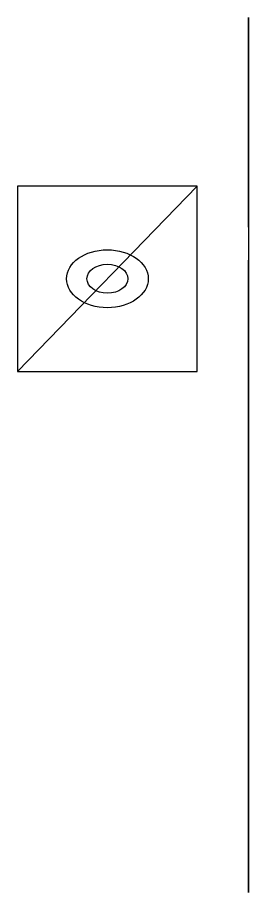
# Model space of a CAD drawing. Header units: millimetres. Extents: x -938 to 450, y -255 to 1556.
# Drawn here: x -472 to -443.7, y -105 to 1.8 of the extents above; entities that cross this region are included whole.
import ezdxf

# ---------------------------------------------------------------- set-up
doc = ezdxf.new("R2010")
doc.units = ezdxf.units.MM
doc.header["$MEASUREMENT"] = 0
doc.layers.add('Treexalerator v20_Sketch69', color=7, linetype='Continuous')
doc.layers.add('Treexalerator v20_Sketch70', color=7, linetype='Continuous')

msp = doc.modelspace()

# ---------------------------------------------------------------- linework, layer by layer
at = {"layer": 'Treexalerator v20_Sketch69'}
for p, q in [((-443.73, 1.77, 226.47), (-443.73, 1.77, 16.47)), ((-443.73, 1.77, 16.47), (-443.73, -105.03, 16.47)), ((-443.73, -20.79, 244.81), (-443.73, -12.59, 253.01)), ((-443.73, -39.61, 256.56), (-443.73, -27.86, 244.81)), ((-443.73, -34.01, 269.24), (-443.73, -39.61, 263.63)), ((-443.73, -105.03, 16.47), (-443.73, -105.03, 226.47))]:
    msp.add_line(p, q, dxfattribs=at)
at = {"layer": 'Treexalerator v20_Sketch69', "extrusion": (-1, 0, -6.3e-15)}
for centre, radius in [((8.33, 251.47, 443.73), 1.35), ((8.33, 201.47, 443.73), 1.35), ((21.63, 226.47, 443.73), 2.2), ((51.63, 226.47, 443.73), 18.25), ((51.63, 226.47, 443.73), 15.25), ((51.63, 226.47, 443.73), 15), ((51.63, 196.47, 443.73), 2.2), ((51.63, 256.47, 443.73), 2.2), ((51.63, 276.47, 443.73), 1.35), ((51.63, 176.47, 443.73), 1.35), ((81.63, 226.47, 443.73), 2.2), ((94.93, 251.47, 443.73), 1.35), ((94.93, 201.47, 443.73), 1.35)]:
    msp.add_circle(centre, radius, dxfattribs=at)
for centre, radius, start, end in [((51.63, 226.47, 443.73), 53.4, 151.6148, 180), ((9.05, 249.48, 443.73), 5, 45, 151.6148), ((24.32, 248.35, 443.73), 5, 225, 315), ((37.54, 272.77, 443.73), 5, 106.9233, 225), ((51.63, 226.47, 443.73), 53.4, 360, 106.9233), ((36.07, 260.1, 443.73), 5, 315, 45)]:
    msp.add_arc(centre, radius, start, end, dxfattribs=at)
at = {"layer": 'Treexalerator v20_Sketch70'}
for p, q in [((-472, -18.8, 235.76), (-472, -41.43, 258.38)), ((-450, -18.8, 235.76), (-472, -18.8, 235.76)), ((-472, -41.43, 258.38), (-450, -18.8, 235.76)), ((-450, -41.43, 258.38), (-450, -18.8, 235.76)), ((-472, -41.43, 258.38), (-450, -41.43, 258.38))]:
    msp.add_line(p, q, dxfattribs=at)
at = {"layer": 'Treexalerator v20_Sketch70', "extrusion": (-4.5e-15, 0.707107, 0.707107)}
for radius in [5, 2.5]:
    msp.add_circle((461, 196, 153.41), radius, dxfattribs=at)

doc.saveas('drawing.dxf')
